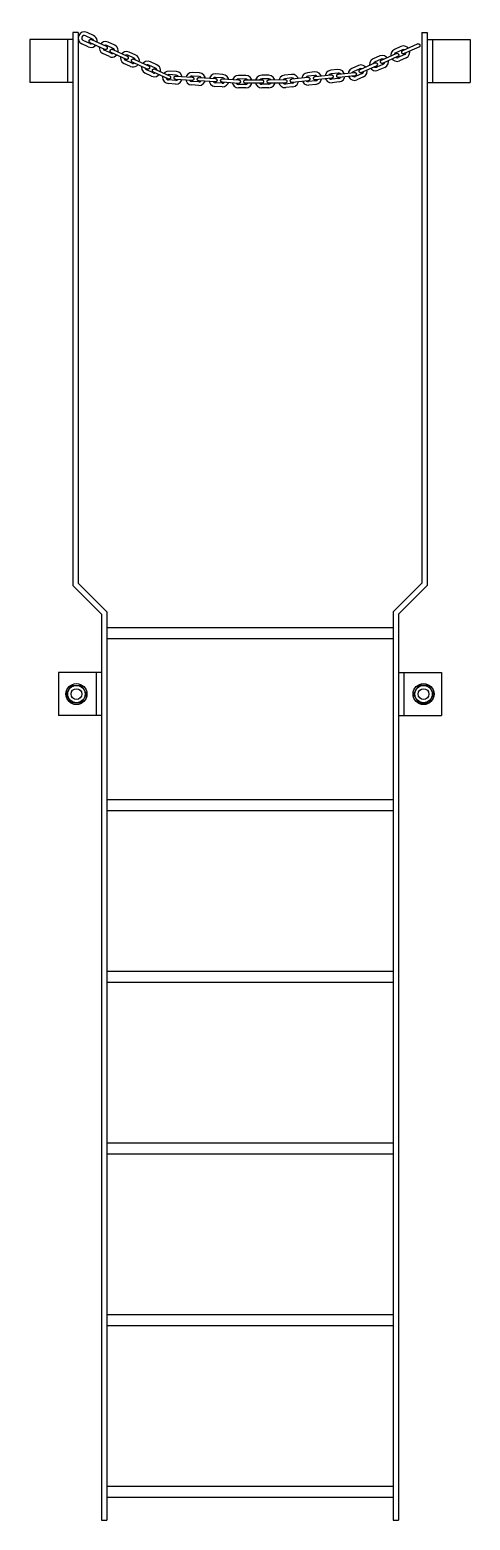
# Model space of a CAD drawing. Header units: inches. Extents: x -15 to 15, y -62 to 42.
import ezdxf

# ---------------------------------------------------------------- set-up
doc = ezdxf.new("R2010")
doc.units = ezdxf.units.IN
doc.header["$LTSCALE"] = 0.5
doc.header["$MEASUREMENT"] = 0
doc.layers.add('S-Ablt', color=1, linetype='Continuous')

# ---------------------------------------------------------------- blocks, each defined once
blk = doc.blocks.new('CHAIN1')
at = {"color": 0}
for p, q in [((0.25, 0.4375), (-0.25, 0.4375)), ((0.25, 0.1875), (-0.25, 0.1875)), ((0.25, -0.1875), (-0.25, -0.1875)), ((0.25, -0.4375), (-0.25, -0.4375))]:
    blk.add_line(p, q, dxfattribs=at)
for centre, radius, start, end in [((-0.25, 0), 0.4375, 90, 270), ((-0.25, 0), 0.1875, 90, 270), ((0.25, 0), 0.4375, 270, 90), ((0.25, 0), 0.1875, 270, 90)]:
    blk.add_arc(centre, radius, start, end, dxfattribs=at)
blk = doc.blocks.new('CHAIN2')
at = {"color": 0}
blk.add_wipeout([(-0.56, 0.12), (0.56, 0.12), (0.57, 0.12), (0.57, 0.12), (0.58, 0.12), (0.58, 0.12), (0.58, 0.12), (0.59, 0.12), (0.59, 0.12), (0.6, 0.12), (0.6, 0.12), (0.61, 0.12), (0.61, 0.12), (0.61, 0.11), (0.62, 0.11), (0.62, 0.11), (0.62, 0.11), (0.63, 0.11), (0.63, 0.1), (0.64, 0.1), (0.64, 0.1), (0.64, 0.1), (0.65, 0.09), (0.65, 0.09), (0.65, 0.09), (0.66, 0.08), (0.66, 0.08), (0.66, 0.08), (0.66, 0.07), (0.67, 0.07), (0.67, 0.07), (0.67, 0.06), (0.67, 0.06), (0.67, 0.05), (0.68, 0.05), (0.68, 0.05), (0.68, 0.04), (0.68, 0.04), (0.68, 0.03), (0.68, 0.03), (0.68, 0.03), (0.69, 0.02), (0.69, 0.02), (0.69, 0.01), (0.69, 0.01), (0.69, 0), (0.69, 0), (0.69, 0), (0.69, -0.01), (0.69, -0.01), (0.69, -0.02), (0.69, -0.02), (0.68, -0.03), (0.68, -0.03), (0.68, -0.03), (0.68, -0.04), (0.68, -0.04), (0.68, -0.05), (0.68, -0.05), (0.67, -0.05), (0.67, -0.06), (0.67, -0.06), (0.67, -0.07), (0.67, -0.07), (0.66, -0.07), (0.66, -0.08), (0.66, -0.08), (0.66, -0.08), (0.65, -0.09), (0.65, -0.09), (0.65, -0.09), (0.64, -0.1), (0.64, -0.1), (0.64, -0.1), (0.63, -0.1), (0.63, -0.11), (0.62, -0.11), (0.62, -0.11), (0.62, -0.11), (0.61, -0.11), (0.61, -0.12), (0.61, -0.12), (0.6, -0.12), (0.6, -0.12), (0.59, -0.12), (0.59, -0.12), (0.58, -0.12), (0.58, -0.12), (0.58, -0.12), (0.57, -0.12), (0.57, -0.12), (0.56, -0.12), (-0.56, -0.12), (-0.57, -0.12), (-0.57, -0.12), (-0.58, -0.12), (-0.58, -0.12), (-0.58, -0.12), (-0.59, -0.12), (-0.59, -0.12), (-0.6, -0.12), (-0.6, -0.12), (-0.61, -0.12), (-0.61, -0.12), (-0.61, -0.11), (-0.62, -0.11), (-0.62, -0.11), (-0.63, -0.11), (-0.63, -0.11), (-0.63, -0.1), (-0.64, -0.1), (-0.64, -0.1), (-0.64, -0.1), (-0.65, -0.09), (-0.65, -0.09), (-0.65, -0.09), (-0.66, -0.08), (-0.66, -0.08), (-0.66, -0.08), (-0.66, -0.07), (-0.67, -0.07), (-0.67, -0.07), (-0.67, -0.06), (-0.67, -0.06), (-0.67, -0.05), (-0.68, -0.05), (-0.68, -0.05), (-0.68, -0.04), (-0.68, -0.04), (-0.68, -0.03), (-0.68, -0.03), (-0.68, -0.03), (-0.69, -0.02), (-0.69, -0.02), (-0.69, -0.01), (-0.69, -0.01), (-0.69, 0), (-0.69, 0), (-0.69, 0), (-0.69, 0.01), (-0.69, 0.01), (-0.69, 0.02), (-0.69, 0.02), (-0.68, 0.03), (-0.68, 0.03), (-0.68, 0.03), (-0.68, 0.04), (-0.68, 0.04), (-0.68, 0.05), (-0.68, 0.05), (-0.67, 0.05), (-0.67, 0.06), (-0.67, 0.06), (-0.67, 0.07), (-0.67, 0.07), (-0.66, 0.07), (-0.66, 0.08), (-0.66, 0.08), (-0.66, 0.08), (-0.65, 0.09), (-0.65, 0.09), (-0.65, 0.09), (-0.64, 0.1), (-0.64, 0.1), (-0.64, 0.1), (-0.63, 0.1), (-0.63, 0.11), (-0.63, 0.11), (-0.62, 0.11), (-0.62, 0.11), (-0.61, 0.11), (-0.61, 0.12), (-0.61, 0.12), (-0.6, 0.12), (-0.6, 0.12), (-0.59, 0.12), (-0.59, 0.12), (-0.58, 0.12), (-0.58, 0.12), (-0.58, 0.12), (-0.57, 0.12), (-0.57, 0.12)], dxfattribs=at)
blk.add_lwpolyline([(-0.56, 0.12), (0.56, 0.12), (0.57, 0.12), (0.57, 0.12), (0.58, 0.12), (0.58, 0.12), (0.58, 0.12), (0.59, 0.12), (0.59, 0.12), (0.6, 0.12), (0.6, 0.12), (0.61, 0.12), (0.61, 0.12), (0.61, 0.11), (0.62, 0.11), (0.62, 0.11), (0.62, 0.11), (0.63, 0.11), (0.63, 0.1), (0.64, 0.1), (0.64, 0.1), (0.64, 0.1), (0.65, 0.09), (0.65, 0.09), (0.65, 0.09), (0.66, 0.08), (0.66, 0.08), (0.66, 0.08), (0.66, 0.07), (0.67, 0.07), (0.67, 0.07), (0.67, 0.06), (0.67, 0.06), (0.67, 0.05), (0.68, 0.05), (0.68, 0.05), (0.68, 0.04), (0.68, 0.04), (0.68, 0.03), (0.68, 0.03), (0.68, 0.03), (0.69, 0.02), (0.69, 0.02), (0.69, 0.01), (0.69, 0.01), (0.69, 0), (0.69, 0), (0.69, 0), (0.69, -0.01), (0.69, -0.01), (0.69, -0.02), (0.69, -0.02), (0.68, -0.03), (0.68, -0.03), (0.68, -0.03), (0.68, -0.04), (0.68, -0.04), (0.68, -0.05), (0.68, -0.05), (0.67, -0.05), (0.67, -0.06), (0.67, -0.06), (0.67, -0.07), (0.67, -0.07), (0.66, -0.07), (0.66, -0.08), (0.66, -0.08), (0.66, -0.08), (0.65, -0.09), (0.65, -0.09), (0.65, -0.09), (0.64, -0.1), (0.64, -0.1), (0.64, -0.1), (0.63, -0.1), (0.63, -0.11), (0.62, -0.11), (0.62, -0.11), (0.62, -0.11), (0.61, -0.11), (0.61, -0.12), (0.61, -0.12), (0.6, -0.12), (0.6, -0.12), (0.59, -0.12), (0.59, -0.12), (0.58, -0.12), (0.58, -0.12), (0.58, -0.12), (0.57, -0.12), (0.57, -0.12), (0.56, -0.12), (-0.56, -0.12), (-0.57, -0.12), (-0.57, -0.12), (-0.58, -0.12), (-0.58, -0.12), (-0.58, -0.12), (-0.59, -0.12), (-0.59, -0.12), (-0.6, -0.12), (-0.6, -0.12), (-0.61, -0.12), (-0.61, -0.12), (-0.61, -0.11), (-0.62, -0.11), (-0.62, -0.11), (-0.63, -0.11), (-0.63, -0.11), (-0.63, -0.1), (-0.64, -0.1), (-0.64, -0.1), (-0.64, -0.1), (-0.65, -0.09), (-0.65, -0.09), (-0.65, -0.09), (-0.66, -0.08), (-0.66, -0.08), (-0.66, -0.08), (-0.66, -0.07), (-0.67, -0.07), (-0.67, -0.07), (-0.67, -0.06), (-0.67, -0.06), (-0.67, -0.05), (-0.68, -0.05), (-0.68, -0.05), (-0.68, -0.04), (-0.68, -0.04), (-0.68, -0.03), (-0.68, -0.03), (-0.68, -0.03), (-0.69, -0.02), (-0.69, -0.02), (-0.69, -0.01), (-0.69, -0.01), (-0.69, 0), (-0.69, 0), (-0.69, 0), (-0.69, 0.01), (-0.69, 0.01), (-0.69, 0.02), (-0.69, 0.02), (-0.68, 0.03), (-0.68, 0.03), (-0.68, 0.03), (-0.68, 0.04), (-0.68, 0.04), (-0.68, 0.05), (-0.68, 0.05), (-0.67, 0.05), (-0.67, 0.06), (-0.67, 0.06), (-0.67, 0.07), (-0.67, 0.07), (-0.66, 0.07), (-0.66, 0.08), (-0.66, 0.08), (-0.66, 0.08), (-0.65, 0.09), (-0.65, 0.09), (-0.65, 0.09), (-0.64, 0.1), (-0.64, 0.1), (-0.64, 0.1), (-0.63, 0.1), (-0.63, 0.11), (-0.63, 0.11), (-0.62, 0.11), (-0.62, 0.11), (-0.61, 0.11), (-0.61, 0.12), (-0.61, 0.12), (-0.6, 0.12), (-0.6, 0.12), (-0.59, 0.12), (-0.59, 0.12), (-0.58, 0.12), (-0.58, 0.12), (-0.58, 0.12), (-0.57, 0.12), (-0.57, 0.12)], close=True, dxfattribs=at)

msp = doc.modelspace()

# ---------------------------------------------------------------- linework, layer by layer
for p, q in [((-12, 42), (-12.38, 42)), ((-12.38, 42), (-12.38, 3.34)), ((-12, 42), (-12, 3.5)), ((12, 42), (12.38, 42)), ((-15.38, 41.5), (-15.38, 38.5)), ((-12.38, 41.5), (-15.38, 41.5)), ((-12.75, 41.5), (-12.75, 38.5)), ((12.75, 41.5), (12.75, 38.5)), ((15.38, 41.5), (15.38, 38.5)), ((-12.38, 38.5), (-15.38, 38.5)), ((12.38, 38.5), (15.38, 38.5)), ((-10.38, 1.34), (-12.38, 3.34)), ((-10, 1.5), (-12, 3.5)), ((10, 1.5), (12, 3.5)), ((10.38, 1.34), (12.38, 3.34)), ((-10.38, 1.34), (-10.38, -62)), ((-10, 1.5), (-10, -62)), ((10, 1.5), (10, -62)), ((10.38, 1.34), (10.38, -62)), ((10, 0.38), (-10, 0.38)), ((10, -0.38), (-10, -0.38)), ((-13.38, -2.75), (-13.38, -5.75)), ((-10.38, -2.75), (-13.38, -2.75)), ((-13.38, -2.75), (-13.38, -5.75)), ((-10.38, -2.75), (-13.38, -2.75)), ((-10.75, -2.75), (-10.75, -5.75)), ((-10.75, -2.75), (-10.75, -5.75)), ((10.38, -2.75), (13.38, -2.75)), ((10.38, -2.75), (13.38, -2.75)), ((10.75, -2.75), (10.75, -5.75)), ((10.75, -2.75), (10.75, -5.75)), ((13.38, -2.75), (13.38, -5.75)), ((13.38, -2.75), (13.38, -5.75)), ((-10.38, -5.75), (-13.38, -5.75)), ((-10.38, -5.75), (-13.38, -5.75)), ((10.38, -5.75), (13.38, -5.75)), ((10.38, -5.75), (13.38, -5.75)), ((-10, -11.62), (10, -11.62)), ((-10, -12.38), (10, -12.38)), ((-10, -23.62), (10, -23.62)), ((-10, -24.38), (10, -24.38)), ((-10, -35.62), (10, -35.62)), ((-10, -36.38), (10, -36.38)), ((-10, -47.62), (10, -47.62)), ((-10, -48.38), (10, -48.38)), ((-10, -59.62), (10, -59.62)), ((-10, -59.62), (10, -59.62)), ((-10, -60.38), (10, -60.38)), ((-10, -60.38), (10, -60.38)), ((-10.38, -62), (-10, -62)), ((10, -62), (10.38, -62))]:
    msp.add_line(p, q)
at = {"layer": 'S-Ablt'}
for points in [[(-12.83, -4.25), (-12.48, -3.64), (-11.77, -3.64), (-11.42, -4.25), (-11.77, -4.86), (-12.48, -4.86)], [(-12.83, -4.25), (-12.48, -3.64), (-11.77, -3.64), (-11.42, -4.25), (-11.77, -4.86), (-12.48, -4.86)], [(12.83, -4.25), (12.48, -3.64), (11.77, -3.64), (11.42, -4.25), (11.77, -4.86), (12.48, -4.86)], [(12.83, -4.25), (12.48, -3.64), (11.77, -3.64), (11.42, -4.25), (11.77, -4.86), (12.48, -4.86)]]:
    msp.add_lwpolyline(points, close=True, dxfattribs=at)
for centre, radius in [((-12.12, -4.25), 0.735), ((-12.12, -4.25), 0.735), ((-12.12, -4.25), 0.609), ((-12.12, -4.25), 0.609), ((-12.12, -4.25), 0.375), ((-12.12, -4.25), 0.375), ((12.12, -4.25), 0.735), ((12.12, -4.25), 0.735), ((12.12, -4.25), 0.609), ((12.12, -4.25), 0.609), ((12.12, -4.25), 0.375), ((12.12, -4.25), 0.375)]:
    msp.add_circle(centre, radius, dxfattribs=at)

# ---------------------------------------------------------------- block references
at = {"color": 8}
for p, rotation in [((-11.34, 41.5), 335.078), ((-9.86, 40.82), 335.078), ((-8.39, 40.13), 335.078), ((10.49, 40.52), 24.15899999999997), ((-6.91, 39.45), 335.078), ((7.52, 39.19), 24.15899999999997), ((9.01, 39.86), 24.15899999999997), ((-5.42, 38.85), 356.4019999999999), ((-3.8, 38.75), 356.4019999999999), ((-2.17, 38.65), 356.4019999999999), ((-0.55, 38.56), 0.3150000000000033), ((1.07, 38.57), 0.3150000000000033), ((2.7, 38.61), 6.045999999999995), ((4.31, 38.78), 6.045999999999995), ((5.93, 38.95), 6.045999999999995)]:
    msp.add_blockref('CHAIN1', p, dxfattribs=dict(at, rotation=rotation))

# ---------------------------------------------------------------- next in the draw order: block references
at = {"color": 8, "rotation": 335.078}
msp.add_blockref('CHAIN2', (-10.6, 41.16), dxfattribs=at)

# ---------------------------------------------------------------- next in the draw order: block references
msp.add_blockref('CHAIN2', (-9.13, 40.47), dxfattribs=at)

# ---------------------------------------------------------------- next in the draw order: block references
msp.add_blockref('CHAIN2', (-7.65, 39.79), dxfattribs=at)

# ---------------------------------------------------------------- next in the draw order: block references
msp.add_blockref('CHAIN2', (-6.18, 39.1), dxfattribs=at)

# ---------------------------------------------------------------- next in the draw order: block references
at = {"color": 8, "rotation": 356.4019999999999}
msp.add_blockref('CHAIN2', (-4.61, 38.8), dxfattribs=at)

# ---------------------------------------------------------------- next in the draw order: block references
msp.add_blockref('CHAIN2', (-2.99, 38.7), dxfattribs=at)

# ---------------------------------------------------------------- next in the draw order: block references
msp.add_blockref('CHAIN2', (-1.36, 38.6), dxfattribs=at)

# ---------------------------------------------------------------- next in the draw order: block references
at = {"color": 8, "rotation": 0.3150000000000033}
msp.add_blockref('CHAIN2', (0.26, 38.57), dxfattribs=at)

# ---------------------------------------------------------------- next in the draw order: block references
msp.add_blockref('CHAIN2', (1.89, 38.58), dxfattribs=at)

# ---------------------------------------------------------------- next in the draw order: block references
at = {"color": 8, "rotation": 6.045999999999995}
msp.add_blockref('CHAIN2', (3.5, 38.69), dxfattribs=at)

# ---------------------------------------------------------------- next in the draw order: block references
msp.add_blockref('CHAIN2', (5.12, 38.86), dxfattribs=at)

# ---------------------------------------------------------------- next in the draw order: block references
msp.add_blockref('CHAIN2', (6.74, 39.03), dxfattribs=at)

# ---------------------------------------------------------------- next in the draw order: block references
at = {"color": 8, "rotation": 24.15899999999997}
msp.add_blockref('CHAIN2', (8.26, 39.53), dxfattribs=at)

# ---------------------------------------------------------------- next in the draw order: block references
msp.add_blockref('CHAIN2', (9.75, 40.19), dxfattribs=at)

# ---------------------------------------------------------------- next in the draw order: block references
msp.add_blockref('CHAIN2', (11.23, 40.86), dxfattribs=at)

# ---------------------------------------------------------------- next in the draw order: linework, layer by layer
for p, q in [((12, 42), (12, 3.5)), ((12.38, 42), (12.38, 3.34)), ((12.38, 41.5), (15.38, 41.5))]:
    msp.add_line(p, q)

doc.saveas('drawing.dxf')
